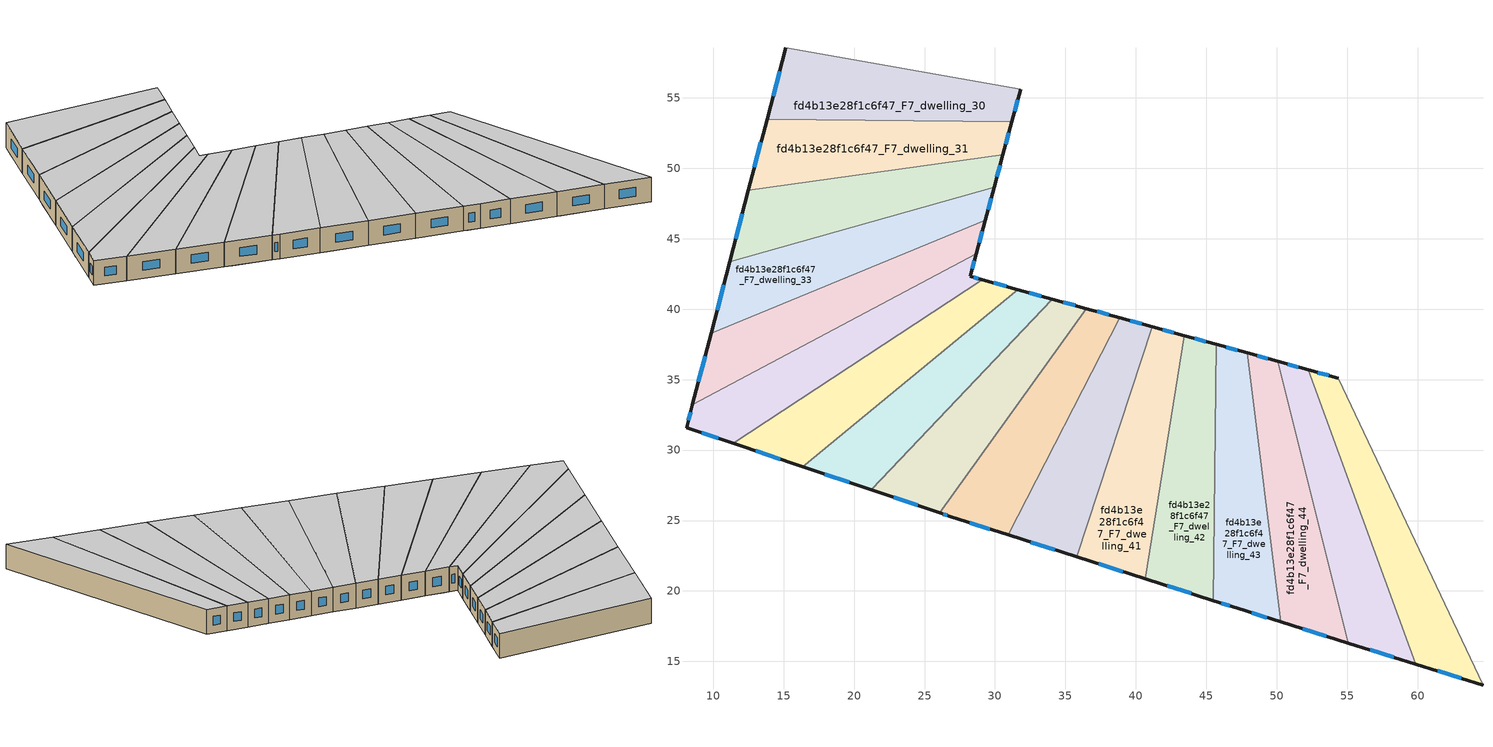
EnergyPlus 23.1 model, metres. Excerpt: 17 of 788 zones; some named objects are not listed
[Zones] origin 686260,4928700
fd4b13e28f1c6f47_F7_dwelling_30
 floor to fd4b13e28f1c6f47_F6_dwelling_19 (EU_floor_Construction): 31.64,54.94 31.19,53.29 13.82,53.48 14.77,57.09 z21
 floor to fd4b13e28f1c6f47_F6_dwelling_18 (EU_floor_Construction): 31.82,55.6 31.64,54.94 14.77,57.09 15.14,58.54 z21
 wall outside (EU_wall_Construction): 31.19,53.29 31.82,55.6 / 15.14,58.54 13.82,53.48 z21:24
 wall to fd4b13e28f1c6f47_F7_dwelling_31 (EU_wall_Construction): 13.82,53.48 31.19,53.29 z21:24
 wall to fd4b13e28f1c6f47_F7_dwelling_29 (EU_wall_Construction): 31.82,55.6 15.14,58.54 z21:24
 window (EU_Window_Construction): 31.4,54.04 31.62,54.85 / 14.71,56.9 14.25,55.12 z21.97:23.03
 ceiling to fd4b13e28f1c6f47_F8_dwelling_30 (EU_floor_Construction): 31.19,53.29 31.82,55.6 15.14,58.54 13.82,53.48 z24
fd4b13e28f1c6f47_F7_dwelling_31
 floor to fd4b13e28f1c6f47_F6_dwelling_20 (EU_floor_Construction): 31.02,52.65 30.57,50.97 12.5,48.43 13.46,52.11 z21
 floor to fd4b13e28f1c6f47_F6_dwelling_19 (EU_floor_Construction): 31.19,53.29 31.02,52.65 13.46,52.11 13.82,53.48 z21
 wall outside (EU_wall_Construction): 30.57,50.97 31.19,53.29 / 13.82,53.48 12.5,48.42 z21:24
 wall to fd4b13e28f1c6f47_F7_dwelling_32 (EU_wall_Construction): 12.5,48.42 30.57,50.97 z21:24
 window (EU_Window_Construction): 30.77,51.72 30.99,52.53 / 13.39,51.84 12.93,50.06 z21.97:23.03
 ceiling to fd4b13e28f1c6f47_F8_dwelling_31 (EU_floor_Construction): 30.57,50.97 31.19,53.29 13.82,53.48 12.5,48.42 z24
fd4b13e28f1c6f47_F7_dwelling_32
 floor to fd4b13e28f1c6f47_F6_dwelling_21 (EU_floor_Construction): 30.4,50.36 29.94,48.64 11.18,43.36 12.16,47.11 z21
 floor to fd4b13e28f1c6f47_F6_dwelling_20 (EU_floor_Construction): 30.57,50.97 30.4,50.36 12.16,47.11 12.5,48.43 z21
 wall outside (EU_wall_Construction): 29.94,48.64 30.57,50.97 / 12.5,48.42 11.18,43.36 z21:24
 wall to fd4b13e28f1c6f47_F7_dwelling_33 (EU_wall_Construction): 11.18,43.36 29.94,48.64 z21:24
 window (EU_Window_Construction): 30.14,49.39 30.36,50.21 / 12.07,46.78 11.61,45 z21.97:23.03
 ceiling to fd4b13e28f1c6f47_F8_dwelling_32 (EU_floor_Construction): 29.94,48.64 30.57,50.97 12.5,48.42 11.18,43.36 z24
fd4b13e28f1c6f47_F7_dwelling_33
 floor adiabatic (EU_floor_Construction): 29.94,48.64 29.3,46.3 9.85,38.29 11.18,43.36 z21
 wall outside (EU_wall_Construction): 29.3,46.3 29.94,48.64 / 11.18,43.36 9.85,38.29 z21:24
 wall to fd4b13e28f1c6f47_F7_dwelling_34 (EU_wall_Construction): 9.85,38.29 29.3,46.3 z21:24
 window (EU_Window_Construction): 29.51,47.06 29.73,47.88 / 10.75,41.72 10.28,39.93 z21.97:23.03
 ceiling to fd4b13e28f1c6f47_F8_dwelling_33 (EU_floor_Construction): 29.3,46.3 29.94,48.64 11.18,43.36 9.85,38.29 z24
fd4b13e28f1c6f47_F7_dwelling_34
 floor to fd4b13e28f1c6f47_F6_dwelling_22 (EU_floor_Construction): 29.3,46.3 29.16,45.76 9.55,37.12 9.86,38.29 z21
 floor adiabatic (EU_floor_Construction): 29.16,45.76 28.67,43.95 8.53,33.22 9.85,38.29 9.55,37.12 z21
 wall outside (EU_wall_Construction): 28.67,43.95 29.3,46.3 / 9.85,38.29 8.53,33.22 z21:24
 wall to fd4b13e28f1c6f47_F7_dwelling_35 (EU_wall_Construction): 8.53,33.22 28.67,43.95 z21:24
 window (EU_Window_Construction): 28.87,44.71 29.1,45.54 / 9.43,36.65 8.96,34.86 z21.97:23.03
 ceiling to fd4b13e28f1c6f47_F8_dwelling_34 (EU_floor_Construction): 28.67,43.95 29.3,46.3 9.85,38.29 8.53,33.22 z24
fd4b13e28f1c6f47_F7_dwelling_35
 floor to fd4b13e28f1c6f47_F6_dwelling_24 (EU_floor_Construction): 28.53,43.44 28.23,42.33 29.09,42.09 11.44,30.48 8.11,31.6 8.24,32.12 z21
 floor to fd4b13e28f1c6f47_F6_dwelling_23 (EU_floor_Construction): 28.67,43.95 28.53,43.44 8.24,32.12 8.53,33.22 z21
 wall outside (EU_wall_Construction): 29.09,42.09 28.23,42.33 28.67,43.95 / 8.53,33.22 8.11,31.6 11.44,30.48 z21:24
 wall to fd4b13e28f1c6f47_F7_dwelling_36 (EU_wall_Construction): 11.44,30.48 29.09,42.09 z21:24
 window (EU_Window_Construction): 28.37,42.86 28.52,43.42 / 28.81,42.17 28.51,42.25 / 9.19,31.24 10.36,30.84 / 8.39,32.69 8.24,32.12 z21.97:23.03
 ceiling to fd4b13e28f1c6f47_F8_dwelling_35 (EU_floor_Construction): 29.09,42.09 28.23,42.33 28.67,43.95 8.53,33.22 8.11,31.6 11.44,30.48 z24
fd4b13e28f1c6f47_F7_dwelling_36
 floor to fd4b13e28f1c6f47_F6_dwelling_25 (EU_floor_Construction): 31.62,41.39 16.35,28.83 12.44,30.14 29.61,41.95 z21
 floor to fd4b13e28f1c6f47_F6_dwelling_24 (EU_floor_Construction): 29.61,41.95 12.44,30.14 11.44,30.48 29.09,42.09 z21
 wall outside (EU_wall_Construction): 31.62,41.39 29.09,42.09 / 11.44,30.48 16.35,28.83 z21:24
 wall to fd4b13e28f1c6f47_F7_dwelling_37 (EU_wall_Construction): 16.35,28.83 31.62,41.39 z21:24
 window (EU_Window_Construction): 30.8,41.62 29.91,41.86 / 13.03,29.94 14.75,29.36 z21.97:23.03
 ceiling to fd4b13e28f1c6f47_F8_dwelling_36 (EU_floor_Construction): 31.62,41.39 29.09,42.09 11.44,30.48 16.35,28.83 z24
fd4b13e28f1c6f47_F7_dwelling_37
 floor to fd4b13e28f1c6f47_F6_dwelling_26 (EU_floor_Construction): 34.08,40.71 21.23,27.18 17.27,28.51 32.09,41.26 z21
 floor to fd4b13e28f1c6f47_F6_dwelling_25 (EU_floor_Construction): 32.09,41.26 17.27,28.51 16.35,28.83 31.62,41.39 z21
 wall outside (EU_wall_Construction): 34.08,40.71 31.62,41.39 / 16.35,28.83 21.23,27.18 z21:24
 wall to fd4b13e28f1c6f47_F7_dwelling_38 (EU_wall_Construction): 21.23,27.18 34.08,40.71 z21:24
 window (EU_Window_Construction): 33.28,40.93 32.41,41.17 / 17.93,28.29 19.65,27.71 z21.97:23.03
 ceiling to fd4b13e28f1c6f47_F8_dwelling_37 (EU_floor_Construction): 21.23,27.18 34.08,40.71 31.62,41.39 16.35,28.83 z24
fd4b13e28f1c6f47_F7_dwelling_38
 floor to fd4b13e28f1c6f47_F6_dwelling_27 (EU_floor_Construction): 36.49,40.05 26.08,25.55 22.08,26.89 34.51,40.59 z21
 floor to fd4b13e28f1c6f47_F6_dwelling_26 (EU_floor_Construction): 34.51,40.59 22.08,26.89 21.23,27.18 34.08,40.71 z21
 wall outside (EU_wall_Construction): 36.49,40.05 34.08,40.71 / 21.23,27.18 26.08,25.55 z21:24
 wall to fd4b13e28f1c6f47_F7_dwelling_39 (EU_wall_Construction): 26.08,25.55 36.49,40.05 z21:24
 window (EU_Window_Construction): 35.71,40.26 34.86,40.5 / 22.8,26.65 24.51,26.08 z21.97:23.03
 ceiling to fd4b13e28f1c6f47_F8_dwelling_38 (EU_floor_Construction): 26.08,25.55 36.49,40.05 34.08,40.71 21.23,27.18 z24
fd4b13e28f1c6f47_F7_dwelling_39
 floor to fd4b13e28f1c6f47_F6_dwelling_28 (EU_floor_Construction): 38.84,39.39 30.95,23.98 26.88,25.28 26.87,25.29 36.87,39.94 z21
 floor to fd4b13e28f1c6f47_F6_dwelling_27 (EU_floor_Construction): 36.87,39.94 26.87,25.29 26.08,25.55 36.49,40.05 z21
 wall outside (EU_wall_Construction): 38.84,39.39 36.49,40.05 / 26.08,25.55 26.88,25.28 30.95,23.97 z21:24
 wall to fd4b13e28f1c6f47_F7_dwelling_40 (EU_wall_Construction): 30.95,23.97 38.84,39.39 z21:24
 window (EU_Window_Construction): 38.08,39.61 37.25,39.84 / 28.2,24.86 29.63,24.4 / 26.34,25.46 26.62,25.37 z21.97:23.03
 ceiling to fd4b13e28f1c6f47_F8_dwelling_39 (EU_floor_Construction): 30.95,23.97 38.84,39.39 36.49,40.05 26.08,25.55 26.88,25.28 z24
fd4b13e28f1c6f47_F7_dwelling_40
 floor to fd4b13e28f1c6f47_F6_dwelling_29 (EU_floor_Construction): 41.16,38.75 35.81,22.42 31.67,23.75 39.19,39.3 z21
 floor to fd4b13e28f1c6f47_F6_dwelling_28 (EU_floor_Construction): 39.19,39.3 31.67,23.75 30.95,23.98 38.84,39.39 z21
 wall outside (EU_wall_Construction): 41.16,38.75 38.84,39.39 / 30.95,23.97 35.81,22.42 z21:24
 wall to fd4b13e28f1c6f47_F7_dwelling_41 (EU_wall_Construction): 35.81,22.42 41.16,38.75 z21:24
 window (EU_Window_Construction): 40.41,38.96 39.59,39.19 / 32.53,23.47 34.24,22.92 z21.97:23.03
 ceiling to fd4b13e28f1c6f47_F8_dwelling_40 (EU_floor_Construction): 35.81,22.42 41.16,38.75 38.84,39.39 30.95,23.97 z24
fd4b13e28f1c6f47_F7_dwelling_41
 floor adiabatic (EU_floor_Construction): 43.44,38.12 40.65,20.87 35.81,22.42 41.16,38.75 z21
 wall outside (EU_wall_Construction): 43.44,38.12 41.16,38.75 / 35.81,22.42 40.65,20.87 z21:24
 wall to fd4b13e28f1c6f47_F7_dwelling_42 (EU_wall_Construction): 40.65,20.87 43.44,38.12 z21:24
 window (EU_Window_Construction): 42.7,38.33 41.9,38.55 / 37.38,21.92 39.08,21.37 z21.97:23.03
 ceiling to fd4b13e28f1c6f47_F8_dwelling_41 (EU_floor_Construction): 40.65,20.87 43.44,38.12 41.16,38.75 35.81,22.42 z24
fd4b13e28f1c6f47_F7_dwelling_42
 floor to fd4b13e28f1c6f47_F6_dwelling_31 (EU_floor_Construction): 45.69,37.5 45.48,19.32 41.23,20.68 43.71,38.05 z21
 floor to fd4b13e28f1c6f47_F6_dwelling_30 (EU_floor_Construction): 43.71,38.05 41.23,20.68 40.65,20.87 43.44,38.12 z21
 wall outside (EU_wall_Construction): 45.69,37.5 43.44,38.12 / 40.65,20.87 45.48,19.32 z21:24
 wall to fd4b13e28f1c6f47_F7_dwelling_43 (EU_wall_Construction): 45.48,19.32 45.69,37.5 z21:24
 window (EU_Window_Construction): 44.96,37.7 44.17,37.92 / 42.22,20.37 43.91,19.82 z21.97:23.03
 ceiling to fd4b13e28f1c6f47_F8_dwelling_42 (EU_floor_Construction): 45.48,19.32 45.69,37.5 43.44,38.12 40.65,20.87 z24
fd4b13e28f1c6f47_F7_dwelling_43
 floor to fd4b13e28f1c6f47_F6_dwelling_32 (EU_floor_Construction): 47.9,36.89 50.29,17.81 47.24,18.76 45.99,19.16 45.92,37.44 z21
 floor to fd4b13e28f1c6f47_F6_dwelling_31 (EU_floor_Construction): 45.92,37.44 45.99,19.16 45.48,19.32 45.69,37.5 z21
 wall outside (EU_wall_Construction): 47.9,36.89 45.69,37.5 / 45.48,19.32 47.24,18.76 50.29,17.81 z21:24
 wall to fd4b13e28f1c6f47_F7_dwelling_44 (EU_wall_Construction): 50.29,17.81 47.9,36.89 z21:24
 window (EU_Window_Construction): 47.18,37.09 46.4,37.3 / 48.23,18.45 49.3,18.12 / 46.05,19.14 46.67,18.94 z21.97:23.03
 ceiling to fd4b13e28f1c6f47_F8_dwelling_43 (EU_floor_Construction): 50.29,17.81 47.9,36.89 45.69,37.5 45.48,19.32 47.24,18.76 z24
fd4b13e28f1c6f47_F7_dwelling_44
 floor to fd4b13e28f1c6f47_F6_dwelling_32 (EU_floor_Construction): 48.1,36.83 50.73,17.67 50.29,17.81 47.9,36.89 z21
 floor adiabatic (EU_floor_Construction): 50.08,36.29 55.08,16.31 50.29,17.81 50.73,17.67 48.1,36.83 47.9,36.89 z21
 wall outside (EU_wall_Construction): 50.08,36.29 47.9,36.89 / 50.29,17.81 55.08,16.31 z21:24
 wall to fd4b13e28f1c6f47_F7_dwelling_45 (EU_wall_Construction): 55.08,16.31 50.08,36.29 z21:24
 window (EU_Window_Construction): 49.37,36.48 48.6,36.7 / 51.84,17.32 53.53,16.79 z21.97:23.03
 ceiling to fd4b13e28f1c6f47_F8_dwelling_44 (EU_floor_Construction): 55.08,16.31 50.08,36.29 47.9,36.89 50.29,17.81 z24
fd4b13e28f1c6f47_F7_dwelling_45
 floor to fd4b13e28f1c6f47_F6_dwelling_34 (EU_floor_Construction): 52.23,35.69 59.86,14.81 55.46,16.19 50.25,36.24 z21
 floor to fd4b13e28f1c6f47_F6_dwelling_33 (EU_floor_Construction): 50.25,36.24 55.46,16.19 55.08,16.31 50.08,36.29 z21
 wall outside (EU_wall_Construction): 52.23,35.69 50.08,36.29 / 55.08,16.31 59.86,14.81 z21:24
 wall to fd4b13e28f1c6f47_F7_dwelling_46 (EU_wall_Construction): 59.86,14.81 52.23,35.69 z21:24
 window (EU_Window_Construction): 51.53,35.89 50.78,36.1 / 56.63,15.82 58.31,15.3 z21.97:23.03
 ceiling to fd4b13e28f1c6f47_F8_dwelling_45 (EU_floor_Construction): 59.86,14.81 52.23,35.69 50.08,36.29 55.08,16.31 z24
fd4b13e28f1c6f47_F7_dwelling_46
 floor to fd4b13e28f1c6f47_F6_dwelling_35 (EU_floor_Construction): 54.36,35.1 64.63,13.32 60.17,14.72 52.37,35.65 z21
 floor to fd4b13e28f1c6f47_F6_dwelling_34 (EU_floor_Construction): 52.37,35.65 60.17,14.72 59.86,14.81 52.23,35.69 z21
 wall outside (EU_wall_Construction): 54.36,35.1 52.23,35.69 / 59.86,14.81 64.63,13.32 z21:24
 wall to fd4b13e28f1c6f47_F7_dwelling_47 (EU_wall_Construction): 64.63,13.32 54.36,35.1 z21:24
 window (EU_Window_Construction): 53.67,35.29 52.92,35.5 / 61.41,14.33 63.09,13.81 z21.97:23.03
 ceiling to fd4b13e28f1c6f47_F8_dwelling_46 (EU_floor_Construction): 64.63,13.32 54.36,35.1 52.23,35.69 59.86,14.81 z24
[Building]
EU S2 Campaign: North Axis=0; Terrain=City; Solar Distribution=FullExterior
[Site:Location]
Bologna: Latitude=44.5; Longitude=11.25; Time Zone=1; Elevation=37
[SizingPeriod:WeatherFileDays]
AnnualSizingPeriod: Begin Month=1; Begin Day of Month=1; End Month=12; End Day of Month=31; Day of Week for Start Day=Monday; Use Weather File Daylight Saving Period=No; Use Weather File Rain and Snow Indicators=No
[MATERIAL]
EU_InternalMass_Material: Roughness=MediumRough; Thickness=0.1; Conductivity=1; Density=1800; Specific Heat=900; Thermal Absorptance=0.9; Solar Absorptance=0.7; Visible Absorptance=0.7
[MATERIAL:NOMASS] Roughness=MediumRough; Thermal Absorptance=0.9; Solar Absorptance=0.7; Visible Absorptance=0.7
Name | Thermal Resistance
EU_wall_NoMass | 0.779417
EU_floor_NoMass | 0.588222
[WINDOWMATERIAL:SIMPLEGLAZINGSYSTEM]
EU_Window_SimpleGlazing: UFactor=5.16242; Solar Heat Gain Coefficient=0.85; Visible Transmittance=0.85
[CONSTRUCTION]
EU_wall_Construction: EU_wall_NoMass
EU_floor_Construction: EU_floor_NoMass
EU_Window_Construction: EU_Window_SimpleGlazing
EU_InternalMass_Construction: EU_InternalMass_Material
[ZONE] Type=1; Multiplier=1; Ceiling Height=autocalculate; Floor Area=autocalculate; Part of Total Floor Area=Yes
Name | Volume
fd4b13e28f1c6f47_F7_dwelling_30 | 192.746
fd4b13e28f1c6f47_F7_dwelling_31 | 192.7
fd4b13e28f1c6f47_F7_dwelling_32 | 192.765
fd4b13e28f1c6f47_F7_dwelling_33 | 192.771
fd4b13e28f1c6f47_F7_dwelling_34 | 192.793
fd4b13e28f1c6f47_F7_dwelling_35; fd4b13e28f1c6f47_F7_dwelling_39 | 192.729
fd4b13e28f1c6f47_F7_dwelling_36 | 192.747
fd4b13e28f1c6f47_F7_dwelling_37 | 192.818
fd4b13e28f1c6f47_F7_dwelling_38 | 192.737
fd4b13e28f1c6f47_F7_dwelling_40 | 192.768
fd4b13e28f1c6f47_F7_dwelling_41 | 192.74
fd4b13e28f1c6f47_F7_dwelling_42 | 192.784
fd4b13e28f1c6f47_F7_dwelling_43 | 192.696
fd4b13e28f1c6f47_F7_dwelling_44; fd4b13e28f1c6f47_F7_dwelling_46 | 192.815
fd4b13e28f1c6f47_F7_dwelling_45 | 192.736
[INTERNALMASS] Construction=EU_InternalMass_Construction
Name | Zone or ZoneList | Surface Area
fd4b13e28f1c6f47_F7_dwelling_30_EU_InternalMass | fd4b13e28f1c6f47_F7_dwelling_30 | 64.2487
fd4b13e28f1c6f47_F7_dwelling_31_EU_InternalMass | fd4b13e28f1c6f47_F7_dwelling_31 | 64.2332
fd4b13e28f1c6f47_F7_dwelling_32_EU_InternalMass | fd4b13e28f1c6f47_F7_dwelling_32 | 64.2551
fd4b13e28f1c6f47_F7_dwelling_33_EU_InternalMass | fd4b13e28f1c6f47_F7_dwelling_33 | 64.257
fd4b13e28f1c6f47_F7_dwelling_34_EU_InternalMass | fd4b13e28f1c6f47_F7_dwelling_34 | 64.2645
fd4b13e28f1c6f47_F7_dwelling_35_EU_InternalMass | fd4b13e28f1c6f47_F7_dwelling_35 | 64.2427
fd4b13e28f1c6f47_F7_dwelling_36_EU_InternalMass | fd4b13e28f1c6f47_F7_dwelling_36 | 64.2492
fd4b13e28f1c6f47_F7_dwelling_37_EU_InternalMass | fd4b13e28f1c6f47_F7_dwelling_37 | 64.2731
fd4b13e28f1c6f47_F7_dwelling_38_EU_InternalMass | fd4b13e28f1c6f47_F7_dwelling_38 | 64.2455
fd4b13e28f1c6f47_F7_dwelling_39_EU_InternalMass | fd4b13e28f1c6f47_F7_dwelling_39 | 64.2439
fd4b13e28f1c6f47_F7_dwelling_40_EU_InternalMass | fd4b13e28f1c6f47_F7_dwelling_40 | 64.2564
fd4b13e28f1c6f47_F7_dwelling_41_EU_InternalMass | fd4b13e28f1c6f47_F7_dwelling_41 | 64.2463
fd4b13e28f1c6f47_F7_dwelling_42_EU_InternalMass | fd4b13e28f1c6f47_F7_dwelling_42 | 64.2613
fd4b13e28f1c6f47_F7_dwelling_43_EU_InternalMass | fd4b13e28f1c6f47_F7_dwelling_43 | 64.2319
fd4b13e28f1c6f47_F7_dwelling_44_EU_InternalMass | fd4b13e28f1c6f47_F7_dwelling_44 | 64.2717
fd4b13e28f1c6f47_F7_dwelling_45_EU_InternalMass | fd4b13e28f1c6f47_F7_dwelling_45 | 64.2452
fd4b13e28f1c6f47_F7_dwelling_46_EU_InternalMass | fd4b13e28f1c6f47_F7_dwelling_46 | 64.2717
[OTHEREQUIPMENT] Fuel Type=Electricity; Design Level Calculation Method=Watts/Area; Power per Zone Floor Area=1; Fraction Latent=0; Fraction Radiant=0; Fraction Lost=0; Carbon Dioxide Generation Rate=0; EndUse Subcategory=EU_Step8_InternalGains
Name | Zone or ZoneList or Space or SpaceList | Schedule
EU_Step8_InternalGain_fd4b13e28f1c6f47_F7_dwelling_30_f000 | fd4b13e28f1c6f47_F7_dwelling_30 | EU_Step8_GainSchedule_fd4b13e28f1c6f47_F7_dwelling_30_f000
EU_Step8_InternalGain_fd4b13e28f1c6f47_F7_dwelling_31_f000 | fd4b13e28f1c6f47_F7_dwelling_31 | EU_Step8_GainSchedule_fd4b13e28f1c6f47_F7_dwelling_31_f000
EU_Step8_InternalGain_fd4b13e28f1c6f47_F7_dwelling_32_f000 | fd4b13e28f1c6f47_F7_dwelling_32 | EU_Step8_GainSchedule_fd4b13e28f1c6f47_F7_dwelling_32_f000
EU_Step8_InternalGain_fd4b13e28f1c6f47_F7_dwelling_33_f000 | fd4b13e28f1c6f47_F7_dwelling_33 | EU_Step8_GainSchedule_fd4b13e28f1c6f47_F7_dwelling_33_f000
EU_Step8_InternalGain_fd4b13e28f1c6f47_F7_dwelling_34_f000 | fd4b13e28f1c6f47_F7_dwelling_34 | EU_Step8_GainSchedule_fd4b13e28f1c6f47_F7_dwelling_34_f000
EU_Step8_InternalGain_fd4b13e28f1c6f47_F7_dwelling_35_f000 | fd4b13e28f1c6f47_F7_dwelling_35 | EU_Step8_GainSchedule_fd4b13e28f1c6f47_F7_dwelling_35_f000
EU_Step8_InternalGain_fd4b13e28f1c6f47_F7_dwelling_36_f000 | fd4b13e28f1c6f47_F7_dwelling_36 | EU_Step8_GainSchedule_fd4b13e28f1c6f47_F7_dwelling_36_f000
EU_Step8_InternalGain_fd4b13e28f1c6f47_F7_dwelling_37_f000 | fd4b13e28f1c6f47_F7_dwelling_37 | EU_Step8_GainSchedule_fd4b13e28f1c6f47_F7_dwelling_37_f000
EU_Step8_InternalGain_fd4b13e28f1c6f47_F7_dwelling_38_f000 | fd4b13e28f1c6f47_F7_dwelling_38 | EU_Step8_GainSchedule_fd4b13e28f1c6f47_F7_dwelling_38_f000
EU_Step8_InternalGain_fd4b13e28f1c6f47_F7_dwelling_39_f000 | fd4b13e28f1c6f47_F7_dwelling_39 | EU_Step8_GainSchedule_fd4b13e28f1c6f47_F7_dwelling_39_f000
EU_Step8_InternalGain_fd4b13e28f1c6f47_F7_dwelling_40_f000 | fd4b13e28f1c6f47_F7_dwelling_40 | EU_Step8_GainSchedule_fd4b13e28f1c6f47_F7_dwelling_40_f000
EU_Step8_InternalGain_fd4b13e28f1c6f47_F7_dwelling_41_f000 | fd4b13e28f1c6f47_F7_dwelling_41 | EU_Step8_GainSchedule_fd4b13e28f1c6f47_F7_dwelling_41_f000
EU_Step8_InternalGain_fd4b13e28f1c6f47_F7_dwelling_42_f000 | fd4b13e28f1c6f47_F7_dwelling_42 | EU_Step8_GainSchedule_fd4b13e28f1c6f47_F7_dwelling_42_f000
EU_Step8_InternalGain_fd4b13e28f1c6f47_F7_dwelling_43_f000 | fd4b13e28f1c6f47_F7_dwelling_43 | EU_Step8_GainSchedule_fd4b13e28f1c6f47_F7_dwelling_43_f000
EU_Step8_InternalGain_fd4b13e28f1c6f47_F7_dwelling_44_f000 | fd4b13e28f1c6f47_F7_dwelling_44 | EU_Step8_GainSchedule_fd4b13e28f1c6f47_F7_dwelling_44_f000
EU_Step8_InternalGain_fd4b13e28f1c6f47_F7_dwelling_45_f000 | fd4b13e28f1c6f47_F7_dwelling_45 | EU_Step8_GainSchedule_fd4b13e28f1c6f47_F7_dwelling_45_f000
EU_Step8_InternalGain_fd4b13e28f1c6f47_F7_dwelling_46_f000 | fd4b13e28f1c6f47_F7_dwelling_46 | EU_Step8_GainSchedule_fd4b13e28f1c6f47_F7_dwelling_46_f000
[ZONEVENTILATION:DESIGNFLOWRATE] Schedule=EU_AlwaysOn; Design Flow Rate Calculation Method=AirChanges/Hour; Air Changes per Hour=0.712058; Ventilation Type=Natural; Fan Pressure Rise=0; Fan Total Efficiency=1; Constant Term Coefficient=1; Temperature Term Coefficient=0; Velocity Term Coefficient=0; Velocity Squared Term Coefficient=0; Minimum Indoor Temperature=-100; Maximum Indoor Temperature=100; Delta Temperature=-100; Minimum Outdoor Temperature=-100; Maximum Outdoor Temperature=100; Maximum Wind Speed=40
Name | Zone or ZoneList or Space or SpaceList
EU_ConstantAir_fd4b13e28f1c6f47_F7_dwelling_30 | fd4b13e28f1c6f47_F7_dwelling_30
EU_ConstantAir_fd4b13e28f1c6f47_F7_dwelling_31 | fd4b13e28f1c6f47_F7_dwelling_31
EU_ConstantAir_fd4b13e28f1c6f47_F7_dwelling_32 | fd4b13e28f1c6f47_F7_dwelling_32
EU_ConstantAir_fd4b13e28f1c6f47_F7_dwelling_33 | fd4b13e28f1c6f47_F7_dwelling_33
EU_ConstantAir_fd4b13e28f1c6f47_F7_dwelling_34 | fd4b13e28f1c6f47_F7_dwelling_34
EU_ConstantAir_fd4b13e28f1c6f47_F7_dwelling_35 | fd4b13e28f1c6f47_F7_dwelling_35
EU_ConstantAir_fd4b13e28f1c6f47_F7_dwelling_36 | fd4b13e28f1c6f47_F7_dwelling_36
EU_ConstantAir_fd4b13e28f1c6f47_F7_dwelling_37 | fd4b13e28f1c6f47_F7_dwelling_37
EU_ConstantAir_fd4b13e28f1c6f47_F7_dwelling_38 | fd4b13e28f1c6f47_F7_dwelling_38
EU_ConstantAir_fd4b13e28f1c6f47_F7_dwelling_39 | fd4b13e28f1c6f47_F7_dwelling_39
EU_ConstantAir_fd4b13e28f1c6f47_F7_dwelling_40 | fd4b13e28f1c6f47_F7_dwelling_40
EU_ConstantAir_fd4b13e28f1c6f47_F7_dwelling_41 | fd4b13e28f1c6f47_F7_dwelling_41
EU_ConstantAir_fd4b13e28f1c6f47_F7_dwelling_42 | fd4b13e28f1c6f47_F7_dwelling_42
EU_ConstantAir_fd4b13e28f1c6f47_F7_dwelling_43 | fd4b13e28f1c6f47_F7_dwelling_43
EU_ConstantAir_fd4b13e28f1c6f47_F7_dwelling_44 | fd4b13e28f1c6f47_F7_dwelling_44
EU_ConstantAir_fd4b13e28f1c6f47_F7_dwelling_45 | fd4b13e28f1c6f47_F7_dwelling_45
EU_ConstantAir_fd4b13e28f1c6f47_F7_dwelling_46 | fd4b13e28f1c6f47_F7_dwelling_46
[HVACTEMPLATE:ZONE:IDEALLOADSAIRSYSTEM] System Availability Schedule=EU_AlwaysOn; Maximum Heating Supply Air Temperature=50; Minimum Cooling Supply Air Temperature=13; Maximum Heating Supply Air Humidity Ratio=0.0156; Minimum Cooling Supply Air Humidity Ratio=0.0077; Heating Limit=NoLimit; Cooling Limit=NoLimit; Heating Availability Schedule=EU_AlwaysOn; Cooling Availability Schedule=EU_CoolingOff; Dehumidification Control Type=ConstantSensibleHeatRatio; Cooling Sensible Heat Ratio=0.7; Dehumidification Setpoint=60; Humidification Control Type=None; Humidification Setpoint=30; Outdoor Air Method=None; Outdoor Air Flow Rate per Person=0.00944; Outdoor Air Flow Rate per Zone Floor Area=0; Outdoor Air Flow Rate per Zone=0; Demand Controlled Ventilation Type=None; Outdoor Air Economizer Type=NoEconomizer; Heat Recovery Type=None; Sensible Heat Recovery Effectiveness=0.7; Latent Heat Recovery Effectiveness=0.65
Name | Template Thermostat
fd4b13e28f1c6f47_F7_dwelling_30 | EU_HeatOnly_fd4b13e28f1c6f47_F7_dwelling_30
fd4b13e28f1c6f47_F7_dwelling_31 | EU_HeatOnly_fd4b13e28f1c6f47_F7_dwelling_31
fd4b13e28f1c6f47_F7_dwelling_32 | EU_HeatOnly_fd4b13e28f1c6f47_F7_dwelling_32
fd4b13e28f1c6f47_F7_dwelling_33 | EU_HeatOnly_fd4b13e28f1c6f47_F7_dwelling_33
fd4b13e28f1c6f47_F7_dwelling_34 | EU_HeatOnly_fd4b13e28f1c6f47_F7_dwelling_34
fd4b13e28f1c6f47_F7_dwelling_35 | EU_HeatOnly_fd4b13e28f1c6f47_F7_dwelling_35
fd4b13e28f1c6f47_F7_dwelling_36 | EU_HeatOnly_fd4b13e28f1c6f47_F7_dwelling_36
fd4b13e28f1c6f47_F7_dwelling_37 | EU_HeatOnly_fd4b13e28f1c6f47_F7_dwelling_37
fd4b13e28f1c6f47_F7_dwelling_38 | EU_HeatOnly_fd4b13e28f1c6f47_F7_dwelling_38
fd4b13e28f1c6f47_F7_dwelling_39 | EU_HeatOnly_fd4b13e28f1c6f47_F7_dwelling_39
fd4b13e28f1c6f47_F7_dwelling_40 | EU_HeatOnly_fd4b13e28f1c6f47_F7_dwelling_40
fd4b13e28f1c6f47_F7_dwelling_41 | EU_HeatOnly_fd4b13e28f1c6f47_F7_dwelling_41
fd4b13e28f1c6f47_F7_dwelling_42 | EU_HeatOnly_fd4b13e28f1c6f47_F7_dwelling_42
fd4b13e28f1c6f47_F7_dwelling_43 | EU_HeatOnly_fd4b13e28f1c6f47_F7_dwelling_43
fd4b13e28f1c6f47_F7_dwelling_44 | EU_HeatOnly_fd4b13e28f1c6f47_F7_dwelling_44
fd4b13e28f1c6f47_F7_dwelling_45 | EU_HeatOnly_fd4b13e28f1c6f47_F7_dwelling_45
fd4b13e28f1c6f47_F7_dwelling_46 | EU_HeatOnly_fd4b13e28f1c6f47_F7_dwelling_46
[SIZING:ZONE] Zone Cooling Design Supply Air Temperature Input Method=SupplyAirTemperature; Zone Cooling Design Supply Air Temperature=13; Zone Heating Design Supply Air Temperature Input Method=SupplyAirTemperature; Zone Heating Design Supply Air Temperature=50; Zone Cooling Design Supply Air Humidity Ratio=0.008; Zone Heating Design Supply Air Humidity Ratio=0.008; Cooling Design Air Flow Method=DesignDay; Cooling Design Air Flow Rate=0; Cooling Minimum Air Flow per Zone Floor Area=0.000762; Cooling Minimum Air Flow=0; Cooling Minimum Air Flow Fraction=0.2; Heating Design Air Flow Method=DesignDay; Heating Design Air Flow Rate=0; Heating Maximum Air Flow per Zone Floor Area=0.002032; Heating Maximum Air Flow=0.141576; Heating Maximum Air Flow Fraction=0.3; Account for Dedicated Outdoor Air System=No; Dedicated Outdoor Air System Control Strategy=NeutralSupplyAir; Dedicated Outdoor Air Low Setpoint Temperature for Design=autosize; Dedicated Outdoor Air High Setpoint Temperature for Design=autosize; Zone Load Sizing Method=Sensible Load Only No Latent Load; Zone Latent Cooling Design Supply Air Humidity Ratio Input Method=HumidityRatioDifference; Zone Cooling Design Supply Air Humidity Ratio Difference=0.005; Zone Latent Heating Design Supply Air Humidity Ratio Input Method=HumidityRatioDifference; Zone Humidification Design Supply Air Humidity Ratio Difference=0.005
fd4b13e28f1c6f47_F7_dwelling_30; fd4b13e28f1c6f47_F7_dwelling_31; fd4b13e28f1c6f47_F7_dwelling_32; fd4b13e28f1c6f47_F7_dwelling_33; fd4b13e28f1c6f47_F7_dwelling_34; fd4b13e28f1c6f47_F7_dwelling_35; fd4b13e28f1c6f47_F7_dwelling_36; fd4b13e28f1c6f47_F7_dwelling_37; fd4b13e28f1c6f47_F7_dwelling_38; fd4b13e28f1c6f47_F7_dwelling_39; fd4b13e28f1c6f47_F7_dwelling_40; fd4b13e28f1c6f47_F7_dwelling_41; fd4b13e28f1c6f47_F7_dwelling_42; fd4b13e28f1c6f47_F7_dwelling_43; fd4b13e28f1c6f47_F7_dwelling_44; fd4b13e28f1c6f47_F7_dwelling_45; fd4b13e28f1c6f47_F7_dwelling_46
[SCHEDULE:CONSTANT]
Name | Hourly Value
EU_AlwaysOn | 1
EU_CoolingOff | 0
[SCHEDULE:FILE] Column Number=1; Rows to Skip at Top=0; Number of Hours of Data=8760; Column Separator=Comma; Interpolate to Timestep=No; Minutes per Item=60; Adjust Schedule for Daylight Savings=Yes
Name | File
EU_Step8_GainSchedule_fd4b13e28f1c6f47_F7_dwelling_30_f000 | ../../schedules/fd4b13e28f1c6f47/fd4b13e28f1c6f47_F7_dwelling_30_f000_gain.csv
EU_Step8_GainSchedule_fd4b13e28f1c6f47_F7_dwelling_31_f000 | ../../schedules/fd4b13e28f1c6f47/fd4b13e28f1c6f47_F7_dwelling_31_f000_gain.csv
EU_Step8_GainSchedule_fd4b13e28f1c6f47_F7_dwelling_32_f000 | ../../schedules/fd4b13e28f1c6f47/fd4b13e28f1c6f47_F7_dwelling_32_f000_gain.csv
EU_Step8_GainSchedule_fd4b13e28f1c6f47_F7_dwelling_33_f000 | ../../schedules/fd4b13e28f1c6f47/fd4b13e28f1c6f47_F7_dwelling_33_f000_gain.csv
EU_Step8_GainSchedule_fd4b13e28f1c6f47_F7_dwelling_34_f000 | ../../schedules/fd4b13e28f1c6f47/fd4b13e28f1c6f47_F7_dwelling_34_f000_gain.csv
EU_Step8_GainSchedule_fd4b13e28f1c6f47_F7_dwelling_35_f000 | ../../schedules/fd4b13e28f1c6f47/fd4b13e28f1c6f47_F7_dwelling_35_f000_gain.csv
EU_Step8_GainSchedule_fd4b13e28f1c6f47_F7_dwelling_36_f000 | ../../schedules/fd4b13e28f1c6f47/fd4b13e28f1c6f47_F7_dwelling_36_f000_gain.csv
EU_Step8_GainSchedule_fd4b13e28f1c6f47_F7_dwelling_37_f000 | ../../schedules/fd4b13e28f1c6f47/fd4b13e28f1c6f47_F7_dwelling_37_f000_gain.csv
EU_Step8_GainSchedule_fd4b13e28f1c6f47_F7_dwelling_38_f000 | ../../schedules/fd4b13e28f1c6f47/fd4b13e28f1c6f47_F7_dwelling_38_f000_gain.csv
EU_Step8_GainSchedule_fd4b13e28f1c6f47_F7_dwelling_39_f000 | ../../schedules/fd4b13e28f1c6f47/fd4b13e28f1c6f47_F7_dwelling_39_f000_gain.csv
EU_Step8_GainSchedule_fd4b13e28f1c6f47_F7_dwelling_40_f000 | ../../schedules/fd4b13e28f1c6f47/fd4b13e28f1c6f47_F7_dwelling_40_f000_gain.csv
EU_Step8_GainSchedule_fd4b13e28f1c6f47_F7_dwelling_41_f000 | ../../schedules/fd4b13e28f1c6f47/fd4b13e28f1c6f47_F7_dwelling_41_f000_gain.csv
EU_Step8_GainSchedule_fd4b13e28f1c6f47_F7_dwelling_42_f000 | ../../schedules/fd4b13e28f1c6f47/fd4b13e28f1c6f47_F7_dwelling_42_f000_gain.csv
EU_Step8_GainSchedule_fd4b13e28f1c6f47_F7_dwelling_43_f000 | ../../schedules/fd4b13e28f1c6f47/fd4b13e28f1c6f47_F7_dwelling_43_f000_gain.csv
EU_Step8_GainSchedule_fd4b13e28f1c6f47_F7_dwelling_44_f000 | ../../schedules/fd4b13e28f1c6f47/fd4b13e28f1c6f47_F7_dwelling_44_f000_gain.csv
EU_Step8_GainSchedule_fd4b13e28f1c6f47_F7_dwelling_45_f000 | ../../schedules/fd4b13e28f1c6f47/fd4b13e28f1c6f47_F7_dwelling_45_f000_gain.csv
EU_Step8_GainSchedule_fd4b13e28f1c6f47_F7_dwelling_46_f000 | ../../schedules/fd4b13e28f1c6f47/fd4b13e28f1c6f47_F7_dwelling_46_f000_gain.csv
